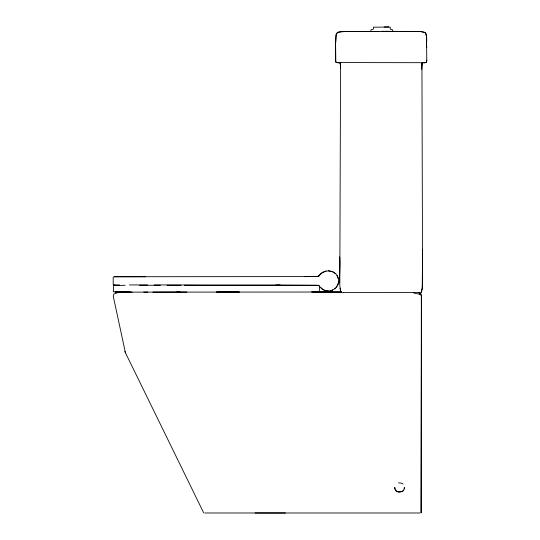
<?xml version="1.0" encoding="UTF-8"?>
<svg xmlns="http://www.w3.org/2000/svg" width="540" height="540" viewBox="0 0 540 540"><rect width="100%" height="100%" fill="white"/><g stroke="black" fill="none" stroke-linecap="round" stroke-linejoin="round"><path stroke-width="0.81" d="M421.092 512.757L421.396 296.845L420.984 294.57L419.108 293.733M421.362 347.861L421.376 344.149M335.603 44.523L335.819 62.235L340.781 62.694M335.63 42.91L336.015 34.911L337.5 32.427L342.502 31.543L371.432 31.442M421.774 69.289L422.024 63.113L422.759 62.633L426.094 62.599L426.782 60.986L426.533 37.348L425.959 33.689L424.926 32.42L421.193 31.658L415.625 31.428L347.537 31.428L339.134 31.921L337.5 32.427L336.224 34.081L335.563 44.28L335.549 60.926L336.177 62.566L425.169 62.694L426.499 62.248L426.803 60.142M321.003 287.915C327.159 294.955 340.004 289.022 338.479 279.754C337.622 269.615 323.251 267.894 318.499 276.325L304.519 276.676M404.251 488.963L404.359 487.39L404.163 488.599M338.479 282.035L337.973 284.249L336.326 287.219M421.146 512.696L421.376 347.733M319.403 285.863L319.417 291.499L319.012 292.039M319.417 291.499L318.971 292.032L312.491 291.992M404.062 489.2L402.692 491.427L398.466 492.19L396.063 491.042L394.868 488.72L394.754 487.377L394.976 488.592M125.186 285.275L113.555 285.613L113.299 291.735L122.445 292.133L318.971 292.032L311.438 291.877M334.719 288.826L335.57 288.07M398.27 491.717L401.483 491.623L403.096 490.725M332.795 290.034L330.656 290.783M326.153 271.013L322.002 273.004L318.492 276.345L315.961 276.581L114.251 276.743L113.198 277.202L113.204 284.486L114.001 284.863M113.555 285.613L115.007 285.255M401.483 491.623L402.692 491.427L399.553 491.92M371.392 31.415L369.907 31.408L370.811 31.266L371.088 29.761L373.356 29.187L373.397 27.209L388.8 27.007L390.224 27.155L390.285 29.187L392.546 29.761L392.823 31.266L394.106 31.415L381.82 31.293M369.907 31.408L379.215 31.415M342.839 292.829L342.819 292.417L419.634 292.41L419.715 293.983L421.362 292.464L422.341 287.078L422.577 278.748L421.929 63.666L421.612 65.59L422.408 62.701L425.169 62.694M418.318 292.531L419.634 292.41L419.722 293.983L420.869 293.193L422.233 288.893L422.59 249.527M338.033 62.687L340.112 62.856L340.544 67.034L339.815 282.798M337.169 62.701L339.984 62.741L340.477 64.591M122.722 292.113L115.222 292.113L127.622 291.863M319.133 292.349L329.913 292.133M317.284 285.37L318.917 285.343L218.093 285.491M119.36 292.106L122.675 292.046M318.958 292.349L332.141 292.113M115.222 292.113L130.127 291.87M424.049 62.694L424.737 62.687M114.251 276.743L145.679 276.743M176.762 292.046L186.84 292.039M143.775 292.1L147.899 292.093M152.854 292.086L180.103 292.039M319.005 292.16L341.044 292.154M392.276 31.435L415.625 31.428M147.542 284.938L129.37 284.931M154.19 284.938L280.105 284.978M139.509 285.269L160.373 285.275M216.472 292.025L239.24 292.039M318.506 292.079L341.874 292.086M216.567 292.113L239.301 292.106M318.634 292.12L341.354 292.12M204.755 512.987L420.073 512.987M384.217 27L388.8 27.007M390.535 31.415L420.755 31.583L424.926 32.42C428.207 36.464 425.817 42.7 426.789 47.412M275.846 284.965L317.156 285.248M119.57 284.911L113.616 284.83M166.988 285.282L181.042 285.296M184.349 285.296L219.301 285.512M132.239 292.086L117.511 292.707L113.839 294.05L113.265 296.257L125.442 352.863M255.083 512.987L285.451 513M386.168 31.354L415.503 31.428M328.401 270.756L332.795 271.762L335.57 273.726M328.401 291.033L326.153 290.783M398.493 482.834L401.483 483.165L403.09 484.043M413.728 293.058L421.058 294.496L421.349 296.069L421.396 344.594M325.06 290.466L322.002 288.785L318.965 285.876M397.636 491.616L396.029 490.712L395.084 489.193M336.987 275.501L338.283 278.633M124.814 351.479L203.681 512.845M340.065 288.171L340.97 292.457C338.141 280.894 340.659 268.596 339.694 256.831M340.49 65.367L340.531 68.472M421.396 296.845L421.396 511.933M318.863 275.913L318.148 276.345L318.863 275.913M128.979 292.086L127.298 292.086L128.972 292.086"/></g></svg>
